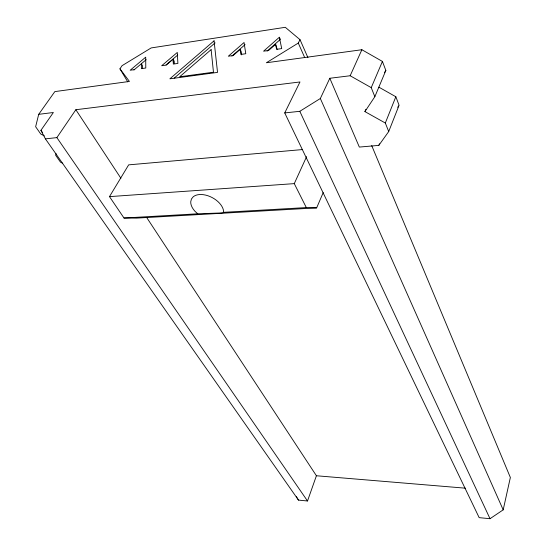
<?xml version="1.0" encoding="UTF-8"?>
<svg xmlns="http://www.w3.org/2000/svg" width="546" height="546" viewBox="0 0 546 546"><rect width="100%" height="100%" fill="white"/><g stroke="black" fill="none" stroke-linecap="round" stroke-linejoin="round"><path stroke-width="0.82" d="M44.383 135.92L40.738 134.002L35.64 126.733L38.698 114.326L53.358 112.51L40.923 130.317L45.407 138.861L56.873 137.619L75.853 109.726L299.979 81.961L284.732 112.926L479.17 517.649L490.021 518.7L503.194 509.848L510.36 477.491L371.71 145.611M56.095 153.706L55.651 155.255L60.504 162.169L62.715 163.329M45.407 138.861L298.478 500.109L307.514 500.989L316.407 475.757L146.587 217.356M388.711 131.545L385.319 123.021L364.919 111.602L374.843 96.697L371.239 87.647L350.163 75.751L329.811 78.269L359.343 147.072L378.815 145.379L388.711 131.545L399.085 105.269L395.843 96.751L378.897 87.169M378.815 145.379L379.45 143.803M385.319 123.021L395.843 96.751M374.843 96.697L385.851 70.461L382.418 61.432L361.882 49.727L266.366 62.763L298.287 43.066L300.027 39.674L285.285 27.3L151.167 47.932L122.045 65.684L119.949 68.83L127.737 81.839M364.919 111.602L365.888 109.296M371.239 87.647L382.418 61.432M302.504 149.563L128.665 164.858L109.48 196.628L124.003 218.031L136.527 218.113L316.646 207.876L323.218 192.574M350.163 75.751L361.882 49.727M316.646 207.876L306.32 207.582L294.28 183.627L306.613 156.606M284.732 112.926L299.802 111.309L320.338 98.505L329.811 78.269M384.5 72.509L385.851 70.461M397.679 107.269L398.614 105.931M38.698 114.326L54.839 91.605L129.429 81.436L119.949 68.83M277.177 49.324L275.6 44.281L268.612 50.464L263.575 51.188L279.354 37.251L280.337 39.401L267.11 51.106M231.893 56.122L245.079 44.615M240.138 49.447L233.169 55.528L228.324 56.218L244.055 42.506L245.782 53.726L240.868 54.429L240.138 49.447L241.175 51.549L241.666 54.88M174.208 78.098L215.117 42.881M166.066 64.974L177.743 55.023M173.102 59.2L166.189 65.09L161.691 65.732L177.293 52.457L177.894 63.425L173.335 64.073L173.102 59.2L174.208 61.22L174.317 63.322L173.198 61.302M133.913 70.018L146.185 59.678M134.507 69.615L130.173 70.236L145.7 57.166L145.789 68.004L141.394 68.632L141.387 63.821L142.526 65.793L142.54 68.202M109.48 196.628L294.28 183.627M124.003 218.031L197.761 213.8L221.246 212.96L224.331 212.53L223.567 212.326L223.328 209.746A17.738 10.811 28 0 0 210.149 196.608A17.738 10.811 28 0 0 193.236 196.765L191.441 198.997L190.731 201.781A17.738 10.811 28 0 0 195.079 211.404L197.761 213.8M223.567 212.326L306.32 207.582M316.407 475.757L465.397 488.179M40.923 130.317L42.383 132.412M56.873 137.619L307.514 500.989M75.853 109.726L120.905 178.276M296.423 496.655L298.478 500.109M299.802 111.309L490.021 518.7M320.338 98.505L503.194 509.848M298.287 43.066L304.723 57.623M300.027 39.674L307.924 57.63M279.354 37.251L281.716 48.594L276.61 49.324L275.6 44.281M211.118 49.631L179.634 76.781L213.466 72.209L211.118 49.631M214.066 40.82L169.867 78.815L217.533 72.393L214.066 40.82"/></g></svg>
